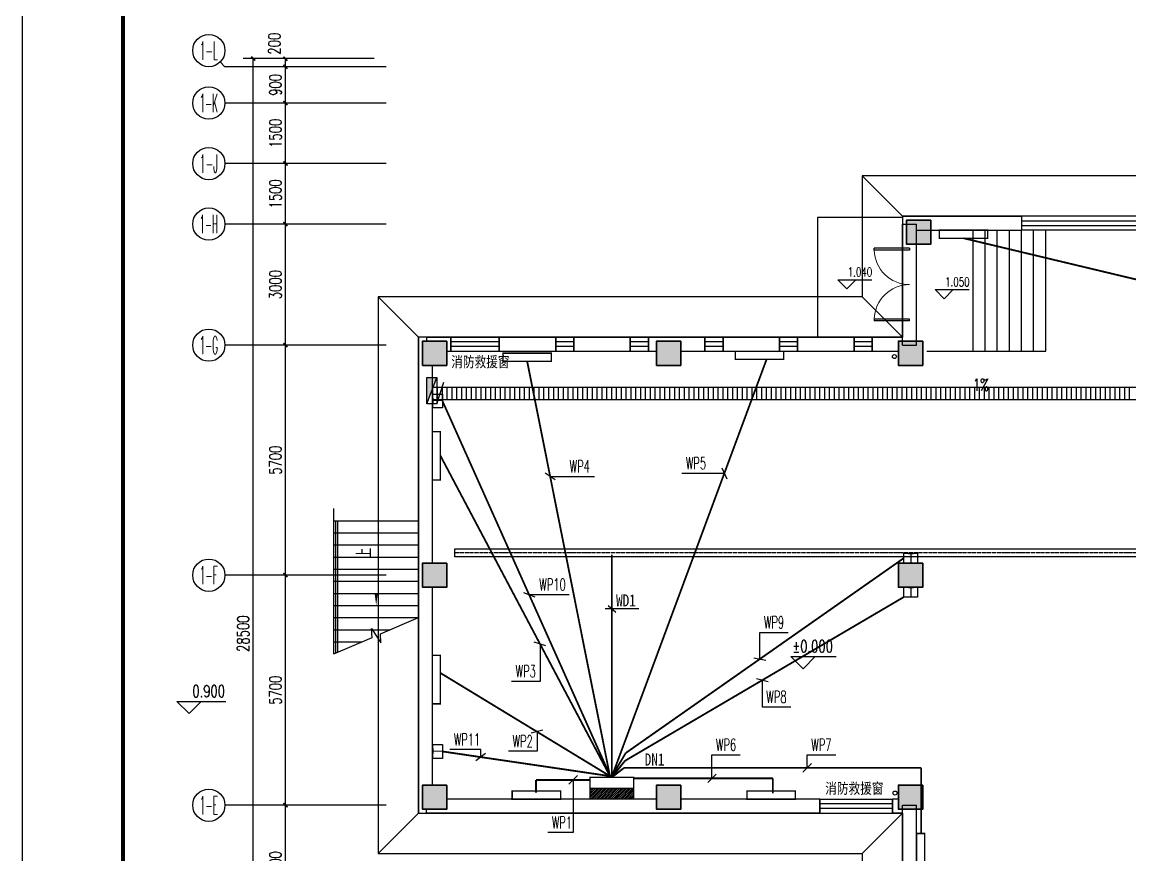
# Model space of a CAD drawing. Extents: x 815029915 to 815825525, y 579155098 to 579748855.
# Drawn here: x 815288638 to 815316102, y 579464887 to 579485521 of the extents above; entities that cross this region are included whole.
import ezdxf
from ezdxf.enums import TextEntityAlignment as Align

# ---------------------------------------------------------------- set-up
doc = ezdxf.new("R2010")
doc.units = 0
doc.header["$LTSCALE"] = 100
doc.header["$MEASUREMENT"] = 0
doc.linetypes.add('DOTE', pattern=[2.42, 2, -0.2, 0.02, -0.2])
for name, color, linetype in [('AXIS', 3, 'Continuous'), ('AXIS_TEXT', 7, 'Continuous'), ('COLUMN', 9, 'Continuous'), ('DIM_ELEV', 3, 'Continuous'), ('DIM_SYMB', 3, 'Continuous'), ('E-TEXT-PLAN', 7, 'Continuous'), ('E-TEXT-PLAN-DER', 7, 'Continuous'), ('GROUND', 2, 'Continuous'), ('H-TA-设备', 7, 'Continuous'), ('H-供暖-散热器', 4, 'Continuous'), ('P-消火栓', 7, 'Continuous'), ('PUB_TEXT', 7, 'Continuous'), ('QD', 3, 'Continuous'), ('STAIR', 2, 'Continuous'), ('WALL', 9, 'Continuous'), ('WINDOW', 4, 'Continuous'), ('ZG-图框层', 4, 'Continuous'), ('zm', 1, 'Continuous'), ('电-强电平面-标注', 3, 'Continuous'), ('电-强电平面-线缆', 3, 'Continuous'), ('电-桥架', 4, 'Continuous')]:
    doc.layers.add(name, color=color, linetype=linetype)
doc.layers.add('柱填充', color=9, linetype='Continuous', lineweight=18)
doc.layers.add('砼柱', color=2, linetype='Continuous', lineweight=35)
doc.styles.add('-宋体', font='', dxfattribs={"width": 0.8})
doc.styles.add('_TCH_AXIS', font='COMPLEX', dxfattribs={"bigfont": 'GBCBIG'})
doc.styles.add('_TCH_DIM', font='SIMPLEX', dxfattribs={"bigfont": 'GBCBIG'})
doc.styles.add('_TCH_DIM_T3', font='SIMPLEX', dxfattribs={"width": 0.705882, "bigfont": 'GBCBIG'})
doc.styles.add('_THVAC_DIM', font='', dxfattribs={"width": 0.8, "height": 3.5})
doc.styles.add('COMPLEX', font='COMPLEX')
doc.styles.add('ELEC-DIM', font='simplex.shx', dxfattribs={"width": 0.6, "bigfont": 'HZTXT.shx'})
doc.styles.add('IDQSTYLE', font='txt.shx', dxfattribs={"width": 0.7, "bigfont": 'hztxt.shx'})
doc.styles.add('宋体-TK', font='', dxfattribs={"width": 0.8})
doc.styles.get('-宋体').set_extended_font_data('SimSun')
doc.styles.get('_THVAC_DIM').set_extended_font_data('SimSun')
doc.styles.get('宋体-TK').set_extended_font_data('SimSun')
doc.dimstyles.new('_TCH_ARCH-100', dxfattribs={"dimscale": 100, "dimtxt": 2.975, "dimasz": 1, "dimexe": 2.5, "dimexo": 3, "dimgap": 1, "dimtad": 1, "dimdec": 0, "dimzin": 0, "dimdsep": 46, "dimtxsty": '_TCH_DIM_T3', "dimblk": 'ARCHTICK', "dimcen": 0.09, "dimclrt": 7, "dimazin": 2, "dimtfac": 1, "dimtdec": 0, "dimtix": 1, "dimtmove": 2, "dimatfit": 3, "dimfxl": 0, "dimtolj": 1, "dimtzin": 0, "dimarcsym": 0})

# ---------------------------------------------------------------- blocks, each defined once
blk = doc.blocks.new('温控器')
at = {"layer": 'H-TA-设备', "color": 1}
blk.add_lwpolyline([(815233581, 579285758), (815233823, 579285758), (815233823, 579285416), (815233581, 579285416)], close=True, dxfattribs=at)
at = {"layer": 'H-TA-设备', "color": 1, "style": '_THVAC_DIM', "width": 0.8}
blk.add_text('T', height=264, rotation=90, dxfattribs=at).set_placement((815233838, 579285525))
blk = doc.blocks.new('$TWTSYS$00000508')
for p, q in [((-0.5, 0.5), (0.324, 1.224)), ((-0.5, 0.5), (-0.5, -0.5)), ((-0.5, -0.5), (0.5, 0.5)), ((0.5, 0.5), (-0.5, 0.5)), ((0.5, -0.5), (0.5, 0.5)), ((-0.5, -0.5), (0.5, -0.5))]:
    blk.add_line(p, q)
blk.add_solid([(0.5, -0.5), (0.5, 0.5), (-0.5, -0.5)])
blk = doc.blocks.new('*X96')
at = {"color": 0}
for p, q in [((99.83, 192.74), (101.99, 194.9)), ((99.83, 193.17), (101.57, 194.9)), ((99.83, 193.59), (101.14, 194.9)), ((99.83, 194.02), (100.72, 194.9)), ((99.83, 194.44), (100.29, 194.9)), ((99.83, 194.87), (99.87, 194.9)), ((99.92, 192.4), (102.42, 194.9)), ((100.34, 192.4), (102.84, 194.9)), ((100.76, 192.4), (103.26, 194.9)), ((101.19, 192.4), (103.69, 194.9)), ((101.61, 192.4), (104.11, 194.9)), ((102.04, 192.4), (104.54, 194.9)), ((102.46, 192.4), (104.96, 194.9)), ((102.88, 192.4), (105.38, 194.9)), ((103.31, 192.4), (105.81, 194.9)), ((103.73, 192.4), (106.23, 194.9)), ((104.16, 192.4), (106.66, 194.9)), ((104.58, 192.4), (107.08, 194.9)), ((105.01, 192.4), (107.51, 194.9)), ((105.43, 192.4), (107.93, 194.9)), ((105.85, 192.4), (108.35, 194.9)), ((106.28, 192.4), (108.78, 194.9)), ((106.7, 192.4), (109.2, 194.9)), ((107.13, 192.4), (109.63, 194.9)), ((107.55, 192.4), (109.83, 194.68)), ((107.98, 192.4), (109.83, 194.26)), ((108.4, 192.4), (109.83, 193.83)), ((108.82, 192.4), (109.83, 193.41)), ((109.25, 192.4), (109.83, 192.99)), ((109.67, 192.4), (109.83, 192.56))]:
    blk.add_line(p, q, dxfattribs=at)
blk = doc.blocks.new('HC000427')
at = {"color": 0, "linetype": 'Continuous', "const_width": 0.3}
blk.add_lwpolyline([(5, 2.5), (-5, 2.5), (-5, -2.5), (5, -2.5)], close=True, dxfattribs=at)
blk.add_lwpolyline([(5, 0), (-5, 0)], dxfattribs=at)
at = {"color": 0, "linetype": 'Continuous'}
blk.add_blockref('*X96', (-104.83, -194.9), dxfattribs=at)
at = {"layer": 'E-TEXT-PLAN-DER', "color": 0, "style": 'IDQSTYLE', "width": 0.7}
blk.add_attdef('PSFHATT', (7, -2.5), '', height=2.5, dxfattribs=at)
blk = doc.blocks.new('$TCHSYS$WIN2D')
for p, q in [((-0.5, 0.5), (0.5, 0.5)), ((-0.5, 0.5), (-0.5, -0.5)), ((0.5, 0.5), (0.5, -0.5)), ((0.5, 0.1667), (-0.5, 0.1667)), ((0.5, -0.1667), (-0.5, -0.1667)), ((-0.5, -0.5), (0.5, -0.5))]:
    blk.add_line(p, q)
blk = doc.blocks.new('$DorLib2D$00000002')
for p, q in [((-0.5, 0), (-0.5, 0.4875)), ((-0.475, 0.4875), (-0.5, 0.4875)), ((-0.475, 0), (-0.475, 0.4875)), ((0.475, 0), (0.475, 0.4875)), ((0.475, 0.4875), (0.5, 0.4875)), ((0.5, 0), (0.5, 0.4875)), ((-0.5, 0), (-0.475, 0)), ((0.5, 0), (0.475, 0))]:
    blk.add_line(p, q)
at = {"lineweight": 13}
for centre, start, end in [((-0.4875, 0), 0, 88.53072), ((0.4875, 0), 91.46928, 180)]:
    blk.add_arc(centre, 0.4875, start, end, dxfattribs=at)
blk = doc.blocks.new('_AXISO')
blk.add_circle((0, 0), 0.5)
at = {"layer": 'AXIS_TEXT', "style": 'COMPLEX', "width": 1.041667}
blk.add_attdef('A', text='', height=0.56, dxfattribs=at).set_placement((-0.25, -0.28), (0.25, -0.28), align=Align.FIT)
blk = doc.blocks.new('_ArchTick')
at = {"color": 0, "linetype": 'ByBlock', "const_width": 0.4}
blk.add_lwpolyline([(-0.5, -0.5), (0.5, 0.5)], dxfattribs=at)
blk = doc.blocks.new('*D374')
at = {"layer": 'AXIS', "color": 0, "lineweight": -2, "transparency": 16777216}
for p, q in [((815297366, 579484617), (815294116, 579484617)), ((815294366, 579456117), (815294366, 579484617)), ((815297366, 579456117), (815294116, 579456117))]:
    blk.add_line(p, q, dxfattribs=at)
at = {"layer": 'Defpoints', "color": 0, "transparency": 16777216}
for p in [(815294366, 579484617), (815297666, 579484617), (815297666, 579456117)]:
    blk.add_point(p, dxfattribs=at)
at = {"layer": 'AXIS', "color": 0, "lineweight": -2, "transparency": 16777216, "xscale": 100, "yscale": 100, "zscale": 100}
for p, rotation in [((815294366, 579484617), 90), ((815294366, 579456117), 270)]:
    blk.add_blockref('_ArchTick', p, dxfattribs=dict(at, rotation=rotation))
at = {"layer": 'AXIS', "color": 7, "transparency": 16777216, "insert": (815294117, 579470367), "char_height": 297.5, "attachment_point": 5, "rotation": 90, "style": '_TCH_DIM_T3'}
blk.add_mtext('\\A1;28500', dxfattribs=at)
blk = doc.blocks.new('*D379')
at = {"layer": 'AXIS', "color": 0, "lineweight": -2, "transparency": 16777216}
for p, q in [((815297366, 579466117), (815294916, 579466117)), ((815295166, 579463117), (815295166, 579466117)), ((815297366, 579463117), (815294916, 579463117))]:
    blk.add_line(p, q, dxfattribs=at)
at = {"layer": 'Defpoints', "color": 0, "transparency": 16777216}
for p in [(815295166, 579466117), (815297666, 579466117), (815297666, 579463117)]:
    blk.add_point(p, dxfattribs=at)
at = {"layer": 'AXIS', "color": 0, "lineweight": -2, "transparency": 16777216, "xscale": 100, "yscale": 100, "zscale": 100}
for p, rotation in [((815295166, 579466117), 90), ((815295166, 579463117), 270)]:
    blk.add_blockref('_ArchTick', p, dxfattribs=dict(at, rotation=rotation))
at = {"layer": 'AXIS', "color": 7, "transparency": 16777216, "insert": (815294917, 579464617), "char_height": 297.5, "attachment_point": 5, "rotation": 90, "style": '_TCH_DIM_T3'}
blk.add_mtext('\\A1;3000', dxfattribs=at)
blk = doc.blocks.new('*D380')
at = {"layer": 'AXIS', "color": 0, "lineweight": -2, "transparency": 16777216}
for p, q in [((815297366, 579471817), (815294916, 579471817)), ((815295166, 579466117), (815295166, 579471817)), ((815297366, 579466117), (815294916, 579466117))]:
    blk.add_line(p, q, dxfattribs=at)
at = {"layer": 'Defpoints', "color": 0, "transparency": 16777216}
for p in [(815295166, 579471817), (815297666, 579471817), (815297666, 579466117)]:
    blk.add_point(p, dxfattribs=at)
at = {"layer": 'AXIS', "color": 0, "lineweight": -2, "transparency": 16777216, "xscale": 100, "yscale": 100, "zscale": 100}
for p, rotation in [((815295166, 579471817), 90), ((815295166, 579466117), 270)]:
    blk.add_blockref('_ArchTick', p, dxfattribs=dict(at, rotation=rotation))
at = {"layer": 'AXIS', "color": 7, "transparency": 16777216, "insert": (815294917, 579468967), "char_height": 297.5, "attachment_point": 5, "rotation": 90, "style": '_TCH_DIM_T3'}
blk.add_mtext('\\A1;5700', dxfattribs=at)
blk = doc.blocks.new('*D381')
at = {"layer": 'AXIS', "color": 0, "lineweight": -2, "transparency": 16777216}
for p, q in [((815297366, 579477517), (815294916, 579477517)), ((815295166, 579471817), (815295166, 579477517)), ((815297366, 579471817), (815294916, 579471817))]:
    blk.add_line(p, q, dxfattribs=at)
at = {"layer": 'Defpoints', "color": 0, "transparency": 16777216}
for p in [(815295166, 579477517), (815297666, 579477517), (815297666, 579471817)]:
    blk.add_point(p, dxfattribs=at)
at = {"layer": 'AXIS', "color": 0, "lineweight": -2, "transparency": 16777216, "xscale": 100, "yscale": 100, "zscale": 100}
for p, rotation in [((815295166, 579477517), 90), ((815295166, 579471817), 270)]:
    blk.add_blockref('_ArchTick', p, dxfattribs=dict(at, rotation=rotation))
at = {"layer": 'AXIS', "color": 7, "transparency": 16777216, "insert": (815294917, 579474667), "char_height": 297.5, "attachment_point": 5, "rotation": 90, "style": '_TCH_DIM_T3'}
blk.add_mtext('\\A1;5700', dxfattribs=at)
blk = doc.blocks.new('*D382')
at = {"layer": 'AXIS', "color": 0, "lineweight": -2, "transparency": 16777216}
for p, q in [((815297366, 579480517), (815294916, 579480517)), ((815295166, 579477517), (815295166, 579480517)), ((815297366, 579477517), (815294916, 579477517))]:
    blk.add_line(p, q, dxfattribs=at)
at = {"layer": 'Defpoints', "color": 0, "transparency": 16777216}
for p in [(815295166, 579480517), (815297666, 579480517), (815297666, 579477517)]:
    blk.add_point(p, dxfattribs=at)
at = {"layer": 'AXIS', "color": 0, "lineweight": -2, "transparency": 16777216, "xscale": 100, "yscale": 100, "zscale": 100}
for p, rotation in [((815295166, 579480517), 90), ((815295166, 579477517), 270)]:
    blk.add_blockref('_ArchTick', p, dxfattribs=dict(at, rotation=rotation))
at = {"layer": 'AXIS', "color": 7, "transparency": 16777216, "insert": (815294917, 579479017), "char_height": 297.5, "attachment_point": 5, "rotation": 90, "style": '_TCH_DIM_T3'}
blk.add_mtext('\\A1;3000', dxfattribs=at)
blk = doc.blocks.new('*D383')
at = {"layer": 'AXIS', "color": 0, "lineweight": -2, "transparency": 16777216}
for p, q in [((815297366, 579482017), (815294916, 579482017)), ((815295166, 579480517), (815295166, 579482017)), ((815297366, 579480517), (815294916, 579480517))]:
    blk.add_line(p, q, dxfattribs=at)
at = {"layer": 'Defpoints', "color": 0, "transparency": 16777216}
for p in [(815295166, 579482017), (815297666, 579482017), (815297666, 579480517)]:
    blk.add_point(p, dxfattribs=at)
at = {"layer": 'AXIS', "color": 0, "lineweight": -2, "transparency": 16777216, "xscale": 100, "yscale": 100, "zscale": 100}
for p, rotation in [((815295166, 579482017), 90), ((815295166, 579480517), 270)]:
    blk.add_blockref('_ArchTick', p, dxfattribs=dict(at, rotation=rotation))
at = {"layer": 'AXIS', "color": 7, "transparency": 16777216, "insert": (815294917, 579481267), "char_height": 297.5, "attachment_point": 5, "rotation": 90, "style": '_TCH_DIM_T3'}
blk.add_mtext('\\A1;1500', dxfattribs=at)
blk = doc.blocks.new('*D384')
at = {"layer": 'AXIS', "color": 0, "lineweight": -2, "transparency": 16777216}
for p, q in [((815297366, 579483517), (815294916, 579483517)), ((815295166, 579482017), (815295166, 579483517)), ((815297366, 579482017), (815294916, 579482017))]:
    blk.add_line(p, q, dxfattribs=at)
at = {"layer": 'Defpoints', "color": 0, "transparency": 16777216}
for p in [(815295166, 579483517), (815297666, 579483517), (815297666, 579482017)]:
    blk.add_point(p, dxfattribs=at)
at = {"layer": 'AXIS', "color": 0, "lineweight": -2, "transparency": 16777216, "xscale": 100, "yscale": 100, "zscale": 100}
for p, rotation in [((815295166, 579483517), 90), ((815295166, 579482017), 270)]:
    blk.add_blockref('_ArchTick', p, dxfattribs=dict(at, rotation=rotation))
at = {"layer": 'AXIS', "color": 7, "transparency": 16777216, "insert": (815294917, 579482767), "char_height": 297.5, "attachment_point": 5, "rotation": 90, "style": '_TCH_DIM_T3'}
blk.add_mtext('\\A1;1500', dxfattribs=at)
blk = doc.blocks.new('*D385')
at = {"layer": 'AXIS', "color": 0, "lineweight": -2, "transparency": 16777216}
for p, q in [((815297366, 579484417), (815294916, 579484417)), ((815295166, 579483517), (815295166, 579484417)), ((815297366, 579483517), (815294916, 579483517))]:
    blk.add_line(p, q, dxfattribs=at)
at = {"layer": 'Defpoints', "color": 0, "transparency": 16777216}
for p in [(815295166, 579484417), (815297666, 579484417), (815297666, 579483517)]:
    blk.add_point(p, dxfattribs=at)
at = {"layer": 'AXIS', "color": 0, "lineweight": -2, "transparency": 16777216, "xscale": 100, "yscale": 100, "zscale": 100}
for p, rotation in [((815295166, 579484417), 90), ((815295166, 579483517), 270)]:
    blk.add_blockref('_ArchTick', p, dxfattribs=dict(at, rotation=rotation))
at = {"layer": 'AXIS', "color": 7, "transparency": 16777216, "insert": (815294917, 579483967), "char_height": 297.5, "attachment_point": 5, "rotation": 90, "style": '_TCH_DIM_T3'}
blk.add_mtext('\\A1;900', dxfattribs=at)
blk = doc.blocks.new('*D386')
at = {"layer": 'AXIS', "color": 0, "lineweight": -2, "transparency": 16777216}
for p, q in [((815297366, 579484617), (815294916, 579484617)), ((815297366, 579484417), (815294916, 579484417)), ((815295166, 579484417), (815295166, 579484617))]:
    blk.add_line(p, q, dxfattribs=at)
at = {"layer": 'Defpoints', "color": 0, "transparency": 16777216}
for p in [(815295166, 579484617), (815297666, 579484617), (815297666, 579484417)]:
    blk.add_point(p, dxfattribs=at)
at = {"layer": 'AXIS', "color": 0, "lineweight": -2, "transparency": 16777216, "xscale": 100, "yscale": 100, "zscale": 100}
for p, rotation in [((815295166, 579484617), 90), ((815295166, 579484417), 270)]:
    blk.add_blockref('_ArchTick', p, dxfattribs=dict(at, rotation=rotation))
at = {"layer": 'AXIS', "color": 7, "transparency": 16777216, "insert": (815294891, 579484987), "char_height": 297.5, "attachment_point": 5, "rotation": 90, "style": '_TCH_DIM_T3'}
blk.add_mtext('\\A1;200', dxfattribs=at)
blk = doc.blocks.new('ll')
at = {"layer": 'ZG-图框层'}
blk.add_lwpolyline([(815136770, 579524220), (815255670, 579524220), (815255670, 579608320), (815136770, 579608320)], close=True, dxfattribs=at)

msp = doc.modelspace()

# ---------------------------------------------------------------- hatches: boundary and pattern name
at = {"layer": '柱填充', "lineweight": 18}
for points in [[(815311166.1, 579480616.7), (815310566.1, 579480616.7), (815310566.1, 579480016.7), (815311166.1, 579480016.7)], [(815299166.1, 579477616.7), (815298566.1, 579477616.7), (815298566.1, 579477016.7), (815299166.1, 579477016.7)], [(815304966.1, 579477616.7), (815304366.1, 579477616.7), (815304366.1, 579477016.7), (815304966.1, 579477016.7)], [(815310966.1, 579477616.7), (815310366.1, 579477616.7), (815310366.1, 579477016.7), (815310966.1, 579477016.7)], [(815299166.1, 579472116.7), (815298566.1, 579472116.7), (815298566.1, 579471516.7), (815299166.1, 579471516.7)], [(815310966.1, 579472116.7), (815310366.1, 579472116.7), (815310366.1, 579471516.7), (815310966.1, 579471516.7)], [(815299166.1, 579466616.7), (815298566.1, 579466616.7), (815298566.1, 579466016.7), (815299166.1, 579466016.7)], [(815304966.1, 579466616.7), (815304366.1, 579466616.7), (815304366.1, 579466016.7), (815304966.1, 579466016.7)], [(815310966.1, 579466616.7), (815310366.1, 579466616.7), (815310366.1, 579466016.7), (815310966.1, 579466016.7)]]:
    msp.add_hatch(color=250, dxfattribs=at).paths.add_polyline_path(points)

# ---------------------------------------------------------------- linework, layer by layer
for p, q in [((815328866.1, 579480716.7), (815310466.1, 579480716.7)), ((815310466.1, 579480716.7), (815310466.1, 579477716.7)), ((815310466.1, 579477716.7), (815298466.1, 579477716.7)), ((815298466.1, 579477716.7), (815298466.1, 579465916.7)), ((815298816.1, 579476466.7), (815298816.1, 579476166.7)), ((815354046.2, 579476466.7), (815298816.1, 579476466.7)), ((815298816.1, 579476166.7), (815354346.2, 579476166.7)), ((815296416.1, 579469888.1), (815296416.1, 579473166.7)), ((815296466.1, 579469909.5), (815296466.1, 579473166.7)), ((815298466.1, 579465916.7), (815310466.1, 579465916.7)), ((815310466.1, 579465916.7), (815310466.1, 579462916.7))]:
    msp.add_line(p, q)
at = {"color": 2}
for p, q in [((815312216.1, 579477366.7), (815312216.1, 579480366.7)), ((815312516.1, 579477366.7), (815312516.1, 579480366.7)), ((815312816.1, 579477366.7), (815312816.1, 579480366.7)), ((815313116.1, 579477366.7), (815313116.1, 579480366.7)), ((815313416.1, 579477366.7), (815313416.1, 579480366.7)), ((815313716.1, 579477366.7), (815313716.1, 579480366.7)), ((815314016.1, 579477366.7), (815314016.1, 579480366.7)), ((815311066.1, 579477366.7), (815314016.1, 579477366.7)), ((815296366.1, 579469866.7), (815296366.1, 579473467)), ((815296366.1, 579473166.7), (815298466.1, 579473166.7)), ((815298466.1, 579465916.7), (815298466.1, 579473158.5)), ((815296366.1, 579472866.7), (815298466.1, 579472866.7)), ((815296366.1, 579472566.7), (815298466.1, 579472566.7)), ((815296366.1, 579472266.7), (815298466.1, 579472266.7)), ((815296366.1, 579471966.7), (815298466.1, 579471966.7)), ((815296366.1, 579471666.7), (815298466.1, 579471666.7)), ((815296366.1, 579471366.7), (815298466.1, 579471366.7)), ((815296366.1, 579471066.7), (815298466.1, 579471066.7)), ((815296366.1, 579470766.7), (815298466.1, 579470766.7)), ((815296366.1, 579470466.7), (815297766.1, 579470466.7)), ((815296366.1, 579470166.7), (815297066.1, 579470166.7))]:
    msp.add_line(p, q, dxfattribs=at)
at = {"color": 252, "linetype": 'Continuous'}
for p, q in [((815298928.4, 579476466.7), (815298928.4, 579476166.7)), ((815299048.4, 579476466.7), (815299048.4, 579476166.7)), ((815299168.4, 579476466.7), (815299168.4, 579476166.7)), ((815299288.4, 579476466.7), (815299288.4, 579476166.7)), ((815299408.4, 579476466.7), (815299408.4, 579476166.7)), ((815299528.4, 579476466.7), (815299528.4, 579476166.7)), ((815299648.4, 579476466.7), (815299648.4, 579476166.7)), ((815299768.4, 579476466.7), (815299768.4, 579476166.7)), ((815299888.4, 579476466.7), (815299888.4, 579476166.7)), ((815300008.4, 579476466.7), (815300008.4, 579476166.7)), ((815300128.4, 579476466.7), (815300128.4, 579476166.7)), ((815300248.4, 579476466.7), (815300248.4, 579476166.7)), ((815300368.4, 579476466.7), (815300368.4, 579476166.7)), ((815300488.4, 579476466.7), (815300488.4, 579476166.7)), ((815300608.4, 579476466.7), (815300608.4, 579476166.7)), ((815300728.4, 579476466.7), (815300728.4, 579476166.7)), ((815300848.4, 579476466.7), (815300848.4, 579476166.7)), ((815300968.4, 579476466.7), (815300968.4, 579476166.7)), ((815301088.4, 579476466.7), (815301088.4, 579476166.7)), ((815301208.4, 579476466.7), (815301208.4, 579476166.7)), ((815301328.4, 579476466.7), (815301328.4, 579476166.7)), ((815301448.4, 579476466.7), (815301448.4, 579476166.7)), ((815301568.4, 579476466.7), (815301568.4, 579476166.7)), ((815301688.4, 579476466.7), (815301688.4, 579476166.7)), ((815301808.4, 579476466.7), (815301808.4, 579476166.7)), ((815301928.4, 579476466.7), (815301928.4, 579476166.7)), ((815302048.4, 579476466.7), (815302048.4, 579476166.7)), ((815302168.4, 579476466.7), (815302168.4, 579476166.7)), ((815302288.4, 579476466.7), (815302288.4, 579476166.7)), ((815302408.4, 579476466.7), (815302408.4, 579476166.7)), ((815302528.4, 579476466.7), (815302528.4, 579476166.7)), ((815302648.4, 579476466.7), (815302648.4, 579476166.7)), ((815302768.4, 579476466.7), (815302768.4, 579476166.7)), ((815302888.4, 579476466.7), (815302888.4, 579476166.7)), ((815303008.4, 579476466.7), (815303008.4, 579476166.7)), ((815303128.4, 579476466.7), (815303128.4, 579476166.7)), ((815303248.4, 579476466.7), (815303248.4, 579476166.7)), ((815303368.4, 579476466.7), (815303368.4, 579476166.7)), ((815303488.4, 579476466.7), (815303488.4, 579476166.7)), ((815303608.4, 579476466.7), (815303608.4, 579476166.7)), ((815303728.4, 579476466.7), (815303728.4, 579476166.7)), ((815303848.4, 579476466.7), (815303848.4, 579476166.7)), ((815303968.4, 579476466.7), (815303968.4, 579476166.7)), ((815304088.4, 579476466.7), (815304088.4, 579476166.7)), ((815304208.4, 579476466.7), (815304208.4, 579476166.7)), ((815304328.4, 579476466.7), (815304328.4, 579476166.7)), ((815304448.4, 579476466.7), (815304448.4, 579476166.7)), ((815304568.4, 579476466.7), (815304568.4, 579476166.7)), ((815304688.4, 579476466.7), (815304688.4, 579476166.7)), ((815304808.4, 579476466.7), (815304808.4, 579476166.7)), ((815304928.4, 579476466.7), (815304928.4, 579476166.7)), ((815305048.4, 579476466.7), (815305048.4, 579476166.7)), ((815305168.4, 579476466.7), (815305168.4, 579476166.7)), ((815305288.4, 579476466.7), (815305288.4, 579476166.7)), ((815305408.4, 579476466.7), (815305408.4, 579476166.7)), ((815305528.4, 579476466.7), (815305528.4, 579476166.7)), ((815305648.4, 579476466.7), (815305648.4, 579476166.7)), ((815305768.4, 579476466.7), (815305768.4, 579476166.7)), ((815305888.4, 579476466.7), (815305888.4, 579476166.7)), ((815306008.4, 579476466.7), (815306008.4, 579476166.7)), ((815306128.4, 579476466.7), (815306128.4, 579476166.7)), ((815306248.4, 579476466.7), (815306248.4, 579476166.7)), ((815306368.4, 579476466.7), (815306368.4, 579476166.7)), ((815306488.4, 579476466.7), (815306488.4, 579476166.7)), ((815306608.4, 579476466.7), (815306608.4, 579476166.7)), ((815306728.4, 579476466.7), (815306728.4, 579476166.7)), ((815306848.4, 579476466.7), (815306848.4, 579476166.7)), ((815306968.4, 579476466.7), (815306968.4, 579476166.7)), ((815307088.4, 579476466.7), (815307088.4, 579476166.7)), ((815307208.4, 579476466.7), (815307208.4, 579476166.7)), ((815307328.4, 579476466.7), (815307328.4, 579476166.7)), ((815307448.4, 579476466.7), (815307448.4, 579476166.7)), ((815307568.4, 579476466.7), (815307568.4, 579476166.7)), ((815307688.4, 579476466.7), (815307688.4, 579476166.7)), ((815307808.4, 579476466.7), (815307808.4, 579476166.7)), ((815307928.4, 579476466.7), (815307928.4, 579476166.7)), ((815308048.4, 579476466.7), (815308048.4, 579476166.7)), ((815308168.4, 579476466.7), (815308168.4, 579476166.7)), ((815308288.4, 579476466.7), (815308288.4, 579476166.7)), ((815308408.4, 579476466.7), (815308408.4, 579476166.7)), ((815308528.4, 579476466.7), (815308528.4, 579476166.7)), ((815308648.4, 579476466.7), (815308648.4, 579476166.7)), ((815308768.4, 579476466.7), (815308768.4, 579476166.7)), ((815308888.4, 579476466.7), (815308888.4, 579476166.7)), ((815309008.4, 579476466.7), (815309008.4, 579476166.7)), ((815309128.4, 579476466.7), (815309128.4, 579476166.7)), ((815309248.4, 579476466.7), (815309248.4, 579476166.7)), ((815309368.4, 579476466.7), (815309368.4, 579476166.7)), ((815309488.4, 579476466.7), (815309488.4, 579476166.7)), ((815309608.4, 579476466.7), (815309608.4, 579476166.7)), ((815309728.4, 579476466.7), (815309728.4, 579476166.7)), ((815309848.4, 579476466.7), (815309848.4, 579476166.7)), ((815309968.4, 579476466.7), (815309968.4, 579476166.7)), ((815310088.4, 579476466.7), (815310088.4, 579476166.7)), ((815310208.4, 579476466.7), (815310208.4, 579476166.7)), ((815310328.4, 579476466.7), (815310328.4, 579476166.7)), ((815310448.4, 579476466.7), (815310448.4, 579476166.7)), ((815310568.4, 579476466.7), (815310568.4, 579476166.7)), ((815310688.4, 579476466.7), (815310688.4, 579476166.7)), ((815310808.4, 579476466.7), (815310808.4, 579476166.7)), ((815310928.4, 579476466.7), (815310928.4, 579476166.7)), ((815311048.4, 579476466.7), (815311048.4, 579476166.7)), ((815311168.4, 579476466.7), (815311168.4, 579476166.7)), ((815311288.4, 579476466.7), (815311288.4, 579476166.7)), ((815311408.4, 579476466.7), (815311408.4, 579476166.7)), ((815311528.4, 579476466.7), (815311528.4, 579476166.7)), ((815311648.4, 579476466.7), (815311648.4, 579476166.7)), ((815311768.4, 579476466.7), (815311768.4, 579476166.7)), ((815311888.4, 579476466.7), (815311888.4, 579476166.7)), ((815312008.4, 579476466.7), (815312008.4, 579476166.7)), ((815312128.4, 579476466.7), (815312128.4, 579476166.7)), ((815312248.4, 579476466.7), (815312248.4, 579476166.7)), ((815312368.4, 579476466.7), (815312368.4, 579476166.7)), ((815312488.4, 579476466.7), (815312488.4, 579476166.7)), ((815312608.4, 579476466.7), (815312608.4, 579476166.7)), ((815312728.4, 579476466.7), (815312728.4, 579476166.7)), ((815312848.4, 579476466.7), (815312848.4, 579476166.7)), ((815312968.4, 579476466.7), (815312968.4, 579476166.7)), ((815313088.4, 579476466.7), (815313088.4, 579476166.7)), ((815313208.4, 579476466.7), (815313208.4, 579476166.7)), ((815313328.4, 579476466.7), (815313328.4, 579476166.7)), ((815313448.4, 579476466.7), (815313448.4, 579476166.7)), ((815313568.4, 579476466.7), (815313568.4, 579476166.7)), ((815313688.4, 579476466.7), (815313688.4, 579476166.7)), ((815313808.4, 579476466.7), (815313808.4, 579476166.7)), ((815313928.4, 579476466.7), (815313928.4, 579476166.7)), ((815314048.4, 579476466.7), (815314048.4, 579476166.7)), ((815314168.4, 579476466.7), (815314168.4, 579476166.7)), ((815314288.4, 579476466.7), (815314288.4, 579476166.7)), ((815314408.4, 579476466.7), (815314408.4, 579476166.7)), ((815314528.4, 579476466.7), (815314528.4, 579476166.7)), ((815314648.4, 579476466.7), (815314648.4, 579476166.7)), ((815314768.4, 579476466.7), (815314768.4, 579476166.7)), ((815314888.4, 579476466.7), (815314888.4, 579476166.7)), ((815315008.4, 579476466.7), (815315008.4, 579476166.7)), ((815315128.4, 579476466.7), (815315128.4, 579476166.7)), ((815315248.4, 579476466.7), (815315248.4, 579476166.7)), ((815315368.4, 579476466.7), (815315368.4, 579476166.7)), ((815315488.4, 579476466.7), (815315488.4, 579476166.7)), ((815315608.4, 579476466.7), (815315608.4, 579476166.7)), ((815315728.4, 579476466.7), (815315728.4, 579476166.7)), ((815315848.4, 579476466.7), (815315848.4, 579476166.7)), ((815315968.4, 579476466.7), (815315968.4, 579476166.7)), ((815316088.4, 579476466.7), (815316088.4, 579476166.7))]:
    msp.add_line(p, q, dxfattribs=at)
for centre in [(815310265.3, 579477234.7), (815310281.2, 579466418.4)]:
    msp.add_circle(centre, 50)
at = {"layer": 'AXIS'}
for p, q in [((815293666.1, 579484416.7), (815293548.9, 579484533.8)), ((815297666.1, 579484416.7), (815293666.1, 579484416.7)), ((815297666.1, 579483516.7), (815293666.1, 579483516.7)), ((815297666.1, 579482016.7), (815293666.1, 579482016.7)), ((815297666.1, 579480516.7), (815293666.1, 579480516.7)), ((815297666.1, 579477516.7), (815293666.1, 579477516.7)), ((815297666.1, 579471816.7), (815293666.1, 579471816.7)), ((815297666.1, 579466116.7), (815293666.1, 579466116.7))]:
    msp.add_line(p, q, dxfattribs=at)
at = {"layer": 'COLUMN'}
for points in [[(815298566.1, 579477016.7), (815299166.1, 579477016.7), (815299166.1, 579477616.7), (815298566.1, 579477616.7)], [(815304366.1, 579477016.7), (815304966.1, 579477016.7), (815304966.1, 579477616.7), (815304366.1, 579477616.7)], [(815310366.1, 579477016.7), (815310966.1, 579477016.7), (815310966.1, 579477616.7), (815310366.1, 579477616.7)], [(815298566.1, 579471516.7), (815299166.1, 579471516.7), (815299166.1, 579472116.7), (815298566.1, 579472116.7)], [(815310366.1, 579471516.7), (815310966.1, 579471516.7), (815310966.1, 579472116.7), (815310366.1, 579472116.7)], [(815298566.1, 579466016.7), (815299166.1, 579466016.7), (815299166.1, 579466616.7), (815298566.1, 579466616.7)], [(815304366.1, 579466016.7), (815304966.1, 579466016.7), (815304966.1, 579466616.7), (815304366.1, 579466616.7)], [(815310366.1, 579466016.7), (815310966.1, 579466016.7), (815310966.1, 579466616.7), (815310366.1, 579466616.7)]]:
    msp.add_lwpolyline(points, close=True, dxfattribs=at)
at = {"layer": 'DIM_ELEV'}
for p, q in [((815309085.1, 579478914.1), (815308860.1, 579479139.1)), ((815308860.1, 579479139.1), (815309701.3, 579479139.1)), ((815309085.1, 579478914.1), (815309310.1, 579479139.1)), ((815311498.6, 579478669), (815311273.6, 579478894)), ((815311273.6, 579478894), (815312114.8, 579478894)), ((815311498.6, 579478669), (815311723.6, 579478894)), ((815307999.8, 579469500.3), (815307699.8, 579469800.3)), ((815307699.8, 579469800.3), (815308821.4, 579469800.3)), ((815307999.8, 579469500.3), (815308299.8, 579469800.3)), ((815292776.7, 579468389.7), (815292476.7, 579468689.7)), ((815292476.7, 579468689.7), (815293687.8, 579468689.7)), ((815292776.7, 579468389.7), (815293076.7, 579468689.7))]:
    msp.add_line(p, q, dxfattribs=at)
at = {"layer": 'DIM_SYMB'}
for points in [[(815300518.8, 579476281.9, 0, 0, 0), (815324279.9, 579476281.9, 0, 80, 0), (815323979.9, 579476281.9, 0, 0, 0)], [(815297416.1, 579473640.2, 0, 0, 0), (815297416.1, 579471066.7, 0, 80, 0), (815297416.1, 579471366.7, 0, 0, 0)]]:
    msp.add_lwpolyline(points, format="xyseb", dxfattribs=at)
msp.add_lwpolyline([(815296366.1, 579469866.7), (815297312.7, 579470272.4), (815297300.2, 579470495.5), (815297533.7, 579470138.6), (815297519.5, 579470361), (815298466.1, 579470766.7)], dxfattribs=at)
at = {"layer": 'GROUND'}
for p, q in [((815310466.1, 579480716.7), (815309466.1, 579481716.7)), ((815298466.1, 579477716.7), (815297466.1, 579478716.7)), ((815310466.1, 579477716.7), (815309466.1, 579478716.7)), ((815298466.1, 579465916.7), (815297466.1, 579464916.7)), ((815310466.1, 579465916.7), (815309466.1, 579464916.7))]:
    msp.add_line(p, q, dxfattribs=at)
for points in [[(815329866.1, 579481716.7), (815309466.1, 579481716.7), (815309466.1, 579478716.7), (815297466.1, 579478716.7), (815297466.1, 579464916.7), (815309466.1, 579464916.7), (815309466.1, 579461916.7), (815328466.1, 579461916.7)], [(815328866.1, 579480716.7), (815310466.1, 579480716.7), (815310466.1, 579477716.7), (815298466.1, 579477716.7), (815298466.1, 579465916.7), (815310466.1, 579465916.7), (815310466.1, 579462916.7), (815328466.1, 579462916.7)]]:
    msp.add_lwpolyline(points, dxfattribs=at)
at = {"layer": 'H-供暖-散热器', "const_width": 35}
for points in [[(815311379.6, 579480166.7), (815312579.6, 579480166.7), (815312579.6, 579480366.7), (815311379.6, 579480366.7)], [(815300559.6, 579477117.8), (815301759.6, 579477117.8), (815301759.6, 579477317.8), (815300559.6, 579477317.8)], [(815306317.7, 579477166.7), (815307517.7, 579477166.7), (815307517.7, 579477366.7), (815306317.7, 579477366.7)], [(815299009.6, 579474175.1), (815299009.6, 579475375.1), (815298809.6, 579475375.1), (815298809.6, 579474175.1)], [(815299009.6, 579468628.2), (815299009.6, 579469828.2), (815298809.6, 579469828.2), (815298809.6, 579468628.2)], [(815300788.2, 579466266.7), (815301988.2, 579466266.7), (815301988.2, 579466466.7), (815300788.2, 579466466.7)], [(815306609.6, 579466266.7), (815307809.6, 579466266.7), (815307809.6, 579466466.7), (815306609.6, 579466466.7)], [(815311016.1, 579464216.7), (815311016.1, 579465416.7), (815310816.1, 579465416.7), (815310816.1, 579464216.7)]]:
    msp.add_lwpolyline(points, close=True, dxfattribs=at)
at = {"layer": 'STAIR'}
for p, q in [((815310460.5, 579480678.2), (815308360.5, 579480678.2)), ((815308360.5, 579480678.2), (815308360.5, 579477716.7)), ((815308360.5, 579477716.7), (815310460.5, 579477716.7))]:
    msp.add_line(p, q, dxfattribs=at)
at = {"layer": 'WALL'}
for p, q in [((815310466.1, 579480716.7), (815313416.1, 579480716.7)), ((815310466.1, 579477516.7), (815310466.1, 579480516.7)), ((815310466.1, 579480516.7), (815310816.1, 579480516.7)), ((815310816.1, 579477516.7), (815310816.1, 579480516.7)), ((815310816.1, 579480366.7), (815313416.1, 579480366.7)), ((815298466.1, 579465916.7), (815298466.1, 579477716.7)), ((815298666.1, 579477716.7), (815299266.1, 579477716.7)), ((815298666.1, 579477716.7), (815298666.1, 579477616.7)), ((815300466.1, 579477716.7), (815301866.1, 579477716.7)), ((815302316.1, 579477716.7), (815303716.1, 579477716.7)), ((815304166.1, 579477716.7), (815305566.1, 579477716.7)), ((815306016.1, 579477716.7), (815307416.1, 579477716.7)), ((815307866.1, 579477716.7), (815309266.1, 579477716.7)), ((815309716.1, 579477716.7), (815310466.1, 579477716.7)), ((815310466.1, 579477516.7), (815310816.1, 579477516.7)), ((815299166.1, 579477366.7), (815299266.1, 579477366.7)), ((815300466.1, 579477366.7), (815301866.1, 579477366.7)), ((815302316.1, 579477366.7), (815303716.1, 579477366.7)), ((815304166.1, 579477366.7), (815304366.1, 579477366.7)), ((815304966.1, 579477366.7), (815305566.1, 579477366.7)), ((815306016.1, 579477366.7), (815307416.1, 579477366.7)), ((815307866.1, 579477366.7), (815309266.1, 579477366.7)), ((815309716.1, 579477366.7), (815310366.1, 579477366.7)), ((815298816.1, 579472116.7), (815298816.1, 579477016.7)), ((815298816.1, 579466616.7), (815298816.1, 579471516.7)), ((815304366.1, 579466266.7), (815299166.1, 579466266.7)), ((815308416.1, 579466266.7), (815304966.1, 579466266.7)), ((815310366.1, 579466266.7), (815310216.1, 579466266.7)), ((815298666.1, 579465916.7), (815298666.1, 579466016.7)), ((815310466.1, 579463116.7), (815310466.1, 579466116.7)), ((815310466.1, 579466116.7), (815310816.1, 579466116.7)), ((815310816.1, 579463116.7), (815310816.1, 579466116.7)), ((815308416.1, 579465916.7), (815298666.1, 579465916.7)), ((815310466.1, 579465916.7), (815310216.1, 579465916.7))]:
    msp.add_line(p, q, dxfattribs=at)
for points in [[(815313416.1, 579480716.7), (815313416.1, 579480366.7)], [(815299266.1, 579477716.7), (815299266.1, 579477366.7)], [(815300466.1, 579477716.7), (815300466.1, 579477366.7)], [(815301866.1, 579477716.7), (815301866.1, 579477366.7)], [(815302316.1, 579477716.7), (815302316.1, 579477366.7)], [(815303716.1, 579477716.7), (815303716.1, 579477366.7)], [(815304166.1, 579477716.7), (815304166.1, 579477366.7)], [(815305566.1, 579477716.7), (815305566.1, 579477366.7)], [(815306016.1, 579477716.7), (815306016.1, 579477366.7)], [(815307416.1, 579477716.7), (815307416.1, 579477366.7)], [(815307866.1, 579477716.7), (815307866.1, 579477366.7)], [(815309266.1, 579477716.7), (815309266.1, 579477366.7)], [(815309716.1, 579477716.7), (815309716.1, 579477366.7)], [(815308416.1, 579465916.7), (815308416.1, 579466266.7)], [(815310216.1, 579465916.7), (815310216.1, 579466266.7)]]:
    msp.add_lwpolyline(points, dxfattribs=at)
at = {"layer": 'ZG-图框层'}
msp.add_lwpolyline([(815288638.1, 579420226.5), (815407538.1, 579420226.5), (815407538.1, 579504326.5), (815288638.1, 579504326.5)], close=True, dxfattribs=at)
at = {"layer": 'ZG-图框层', "const_width": 100}
msp.add_lwpolyline([(815291138.1, 579421226.5), (815406538.1, 579421226.5), (815406538.1, 579503326.5), (815291138.1, 579503326.5)], close=True, dxfattribs=at)
at = {"layer": 'zm', "color": 1}
for p, q in [((815303093.7, 579470994.5), (815303924.1, 579470994.5)), ((815303170.7, 579471064.2), (815303357.4, 579470901.5))]:
    msp.add_line(p, q, dxfattribs=at)
at = {"layer": '电-强电平面-标注', "color": 1}
for p, q in [((815301853.9, 579474181.7), (815301604.4, 579474348.2)), ((815301729.2, 579474264.9), (815302112.7, 579474264.9)), ((815302112.7, 579474264.9), (815302827, 579474264.9)), ((815305699.2, 579474340.2), (815304993.5, 579474340.2)), ((815306047.5, 579474340.2), (815305699.2, 579474340.2)), ((815305985, 579474476.5), (815306110.1, 579474203.8)), ((815301066.8, 579471389), (815301347.1, 579471282)), ((815301206.9, 579471335.5), (815301360.6, 579471335.5)), ((815301360.6, 579471335.5), (815302203.4, 579471335.5)), ((815306929.9, 579469740.4), (815306929.9, 579470398.4)), ((815306929.9, 579470398.4), (815307627.1, 579470398.4)), ((815301622.9, 579470065.9), (815301336.2, 579470154.1)), ((815301479.6, 579470110), (815301479.6, 579469186.6)), ((815306782.2, 579469766.4), (815307077.7, 579469714.3)), ((815301479.6, 579469186.6), (815300773.9, 579469186.6)), ((815306844.9, 579469254), (815307135.2, 579469178.5)), ((815306990.1, 579469216.2), (815306990.1, 579468552.6)), ((815306990.1, 579468552.6), (815307695.8, 579468552.6)), ((815301550.2, 579467972.5), (815301258.7, 579467901.5)), ((815301404.4, 579467937), (815301404.4, 579467452.3)), ((815300008.5, 579467493.7), (815299242.8, 579467493.7)), ((815300128.9, 579467398.9), (815299888.2, 579467219.9)), ((815300008.5, 579467309.4), (815300008.5, 579467493.7)), ((815301404.4, 579467452.3), (815300698.7, 579467452.3)), ((815305741.5, 579466782), (815305741.5, 579467365)), ((815305741.5, 579467365), (815306438.7, 579467365)), ((815308104.3, 579467043.6), (815308104.3, 579467365)), ((815308104.3, 579467365), (815308810, 579467365)), ((815308210.3, 579467149.7), (815307998.2, 579466937.5)), ((815302406.5, 579466849.2), (815302194.4, 579466637.1)), ((815305847.6, 579466888), (815305635.5, 579466675.9)), ((815302300.5, 579466743.2), (815302300.5, 579465439.5)), ((815302300.5, 579465439.5), (815301671.9, 579465439.5))]:
    msp.add_line(p, q, dxfattribs=at)
at = {"layer": '电-强电平面-线缆', "color": 1, "linetype": 'Continuous', "const_width": 45}
for points in [[(815311979.6, 579480166.7), (815326901.4, 579476603.4)], [(815301159.6, 579477117.8), (815303211.8, 579466838.3)], [(815303254.6, 579466812.3), (815307096.2, 579477166.7)], [(815303223.6, 579466831.1), (815299058.7, 579476133.7)], [(815299009.6, 579474775.1), (815303211.8, 579466838.3)], [(815303259.9, 579466809), (815303259.9, 579472324.2)], [(815303604, 579467410.4), (815310495.2, 579472238)], [(815303585.3, 579467217.4), (815310495.2, 579471274)], [(815299009.6, 579469392.8), (815303259.9, 579466809)], [(815299058.7, 579467449.1), (815303211.8, 579466838.3)], [(815303259.9, 579466832.8), (815303604, 579467410.4)], [(815303259.9, 579466809), (815303585.3, 579467217.4)], [(815303259.9, 579466809), (815303564, 579467043.6)], [(815303564, 579467043.6), (815310927.6, 579467043.6)], [(815310927.6, 579467043.6), (815310927.6, 579465399.5)], [(815301379.2, 579466743.2), (815302719.9, 579466743.2)], [(815301379.2, 579466743.2), (815301379.2, 579466427.7)], [(815303799.9, 579466782), (815307251.4, 579466782)], [(815307251.4, 579466782), (815307251.4, 579466411.5)]]:
    msp.add_lwpolyline(points, dxfattribs=at)
at = {"layer": '电-桥架', "color": 5, "linetype": 'DOTE', "ltscale": 0.5}
msp.add_line((815335527.4, 579472373.6), (815299368.3, 579472373.6), dxfattribs=at)
at = {"layer": '电-桥架', "ltscale": 0.5}
msp.add_lwpolyline([(815299368.3, 579472473.6), (815335527.4, 579472473.6), (815335527.4, 579472273.6), (815299368.3, 579472273.6)], close=True, dxfattribs=at)
at = {"layer": '砼柱', "color": 3, "lineweight": 35}
for points in [[(815311166.1, 579480616.7), (815310566.1, 579480616.7), (815310566.1, 579480016.7), (815311166.1, 579480016.7)], [(815299166.1, 579477616.7), (815298566.1, 579477616.7), (815298566.1, 579477016.7), (815299166.1, 579477016.7)], [(815304966.1, 579477616.7), (815304366.1, 579477616.7), (815304366.1, 579477016.7), (815304966.1, 579477016.7)], [(815310966.1, 579477616.7), (815310366.1, 579477616.7), (815310366.1, 579477016.7), (815310966.1, 579477016.7)], [(815299166.1, 579472116.7), (815298566.1, 579472116.7), (815298566.1, 579471516.7), (815299166.1, 579471516.7)], [(815310966.1, 579472116.7), (815310366.1, 579472116.7), (815310366.1, 579471516.7), (815310966.1, 579471516.7)], [(815299166.1, 579466616.7), (815298566.1, 579466616.7), (815298566.1, 579466016.7), (815299166.1, 579466016.7)], [(815304966.1, 579466616.7), (815304366.1, 579466616.7), (815304366.1, 579466016.7), (815304966.1, 579466016.7)], [(815310966.1, 579466616.7), (815310366.1, 579466616.7), (815310366.1, 579466016.7), (815310966.1, 579466016.7)]]:
    msp.add_lwpolyline(points, close=True, dxfattribs=at)

# ---------------------------------------------------------------- block references
for p in [(65235.4, 190546.5), (65235.4, 181861.9)]:
    msp.add_blockref('温控器', p)
at = {"rotation": 270}
for p in [(236025078.9, 1394705939.9), (236025078.9, 1394705097.3)]:
    msp.add_blockref('温控器', p, dxfattribs=at)
at = {"layer": 'AXIS'}
ref = msp.add_blockref('_AXISO', (815293266.1, 579484816.7), dxfattribs=dict(at, xscale=800, yscale=800, zscale=800))
ref.add_attrib('A', '1-L', dxfattribs={"color": 7, "height": 452.55, "style": '_TCH_AXIS', "width": 0.375}).set_placement((815293039.8, 579484590.4), (815293492.3, 579484590.4), align=Align.FIT)
ref = msp.add_blockref('_AXISO', (815293266.1, 579483516.7), dxfattribs=dict(at, xscale=800, yscale=800, zscale=800))
ref.add_attrib('A', '1-K', dxfattribs={"color": 7, "height": 452.55, "style": '_TCH_AXIS', "width": 0.35}).set_placement((815293039.8, 579483290.4), (815293492.3, 579483290.4), align=Align.FIT)
ref = msp.add_blockref('_AXISO', (815293266.1, 579482016.7), dxfattribs=dict(at, xscale=800, yscale=800, zscale=800))
ref.add_attrib('A', '1-J', dxfattribs={"color": 7, "height": 452.55, "style": '_TCH_AXIS', "width": 0.403846}).set_placement((815293039.8, 579481790.4), (815293492.3, 579481790.4), align=Align.FIT)
ref = msp.add_blockref('_AXISO', (815293266.1, 579480516.7), dxfattribs=dict(at, xscale=800, yscale=800, zscale=800))
ref.add_attrib('A', '1-H', dxfattribs={"color": 7, "height": 452.55, "style": '_TCH_AXIS', "width": 0.344262}).set_placement((815293039.8, 579480290.4), (815293492.3, 579480290.4), align=Align.FIT)
ref = msp.add_blockref('_AXISO', (815293266.1, 579477516.7), dxfattribs=dict(at, xscale=800, yscale=800, zscale=800))
ref.add_attrib('A', '1-G', dxfattribs={"color": 7, "height": 452.55, "style": '_TCH_AXIS', "width": 0.355932}).set_placement((815293039.8, 579477290.4), (815293492.3, 579477290.4), align=Align.FIT)
ref = msp.add_blockref('_AXISO', (815293266.1, 579471816.7), dxfattribs=dict(at, xscale=800, yscale=800, zscale=800))
ref.add_attrib('A', '1-F', dxfattribs={"color": 7, "height": 452.55, "style": '_TCH_AXIS', "width": 0.368421}).set_placement((815293039.8, 579471590.4), (815293492.3, 579471590.4), align=Align.FIT)
ref = msp.add_blockref('_AXISO', (815293266.1, 579466116.7), dxfattribs=dict(at, xscale=800, yscale=800, zscale=800))
ref.add_attrib('A', '1-E', dxfattribs={"color": 7, "height": 452.55, "style": '_TCH_AXIS', "width": 0.368421}).set_placement((815293039.8, 579465890.4), (815293492.3, 579465890.4), align=Align.FIT)
at = {"layer": 'E-TEXT-PLAN', "color": 142, "linetype": 'Continuous', "ltscale": 0.25, "xscale": 108, "yscale": 108, "zscale": 108}
msp.add_blockref('HC000427', (815303259.9, 579466539), dxfattribs=at)
at = {"layer": 'P-消火栓', "xscale": 650, "yscale": -240, "zscale": 650, "rotation": 90.00000000000001}
msp.add_blockref('$TWTSYS$00000508', (815298795.6, 579476391.7), dxfattribs=at)
at = {"layer": 'WINDOW'}
for p, xscale, yscale, zscale in [((815314916.1, 579480541.7), -3000, 350, 3000), ((815299866.1, 579477541.7), 1200, -350, 1200), ((815302091.1, 579477541.7), 450, -350, 450), ((815303941.1, 579477541.7), 450, -350, 450), ((815305791.1, 579477541.7), 450, -350, 450), ((815307641.1, 579477541.7), 450, -350, 450), ((815309491.1, 579477541.7), 450, -350, 450)]:
    msp.add_blockref('$TCHSYS$WIN2D', p, dxfattribs=dict(at, xscale=xscale, yscale=yscale, zscale=zscale))
at = {"layer": 'WINDOW', "xscale": -1800, "zscale": 1800}
for name, p, yscale, rotation in [('$DorLib2D$00000002', (815310641.1, 579479016.7), 1800, 90), ('$TCHSYS$WIN2D', (815309316.1, 579466091.7), -350, 180)]:
    msp.add_blockref(name, p, dxfattribs=dict(at, yscale=yscale, rotation=rotation))
at = {"layer": 'zm', "color": 1}
msp.add_blockref('ll', (151868, -103993.4), dxfattribs=at)

# ---------------------------------------------------------------- texts
at = {"layer": 'DIM_ELEV', "color": 7, "style": '_TCH_DIM', "width": 0.705882}
for s, height, p in [('1.040', 223.12, (815309108.8, 579479217.9)), ('1.050', 223.12, (815311522.3, 579478972.8)), ('%%P0.000', 297.5, (815307731.4, 579469905.3)), ('0.900', 297.5, (815292857.8, 579468794.7))]:
    msp.add_text(s, height=height, dxfattribs=at).set_placement(p)
at = {"layer": 'DIM_SYMB', "color": 7, "style": '_TCH_DIM', "width": 0.705882}
msp.add_text('1%', height=297.5, dxfattribs=at).set_placement((815312209.3, 579476386.9))
at = {"layer": 'DIM_SYMB', "color": 7, "style": '_TCH_DIM'}
msp.add_text('上', height=373.3, rotation=90, dxfattribs=at).set_placement((815297311.1, 579472229))
at = {"layer": 'PUB_TEXT', "style": '宋体-TK', "width": 0.8}
for p in [(815299277.6, 579476972.4), (815308550, 579466402.1)]:
    msp.add_text('消防救援窗', height=264.35, dxfattribs=at).set_placement(p)
at = {"layer": 'QD', "color": 3, "style": '-宋体', "width": 0.8}
for s, p in [('WD1', (815303364, 579471042.6, 2970)), ('DN1', (815304074.6, 579467100.1, 2970))]:
    msp.add_text(s, height=300, dxfattribs=at).set_placement(p)
at = {"layer": '电-强电平面-标注', "color": 1, "style": 'ELEC-DIM', "width": 0.6}
for s, p in [('WP4', (815302212.7, 579474364.9)), ('WP5', (815305093.5, 579474440.2)), ('WP10', (815301460.6, 579471435.5)), ('WP9', (815307029.9, 579470498.4)), ('WP3', (815300873.9, 579469286.6)), ('WP8', (815307090.1, 579468652.6)), ('WP11', (815299342.8, 579467593.7)), ('WP2', (815300798.7, 579467552.3)), ('WP6', (815305841.5, 579467465)), ('WP7', (815308204.3, 579467465)), ('WP1', (815301771.9, 579465539.5))]:
    msp.add_text(s, height=300, dxfattribs=at).set_placement(p)

# ---------------------------------------------------------------- dimensions: what is measured, and where the dimension line sits
at = {"layer": 'AXIS'}
dim = msp.add_linear_dim(base=(815295166.1, 579484616.7), p1=(815297666.1, 579484416.7), p2=(815297666.1, 579484616.7), angle=90, dimstyle='_TCH_ARCH-100', dxfattribs=at)
dim.commit()
dim.dimension.update_dxf_attribs({"geometry": '*D386', "text_midpoint": (815294891.1, 579484986.7), "dimtype": 161})
for p1, p2, distance, picture, middle in [((815297666.1, 579456116.7), (815297666.1, 579484616.7), 3300, '*D374', (815294117.3, 579470366.7)), ((815297666.1, 579483516.7), (815297666.1, 579484416.7), 2500, '*D385', (815294917.3, 579483966.7)), ((815297666.1, 579482016.7), (815297666.1, 579483516.7), 2500, '*D384', (815294917.3, 579482766.7)), ((815297666.1, 579480516.7), (815297666.1, 579482016.7), 2500, '*D383', (815294917.3, 579481266.7)), ((815297666.1, 579477516.7), (815297666.1, 579480516.7), 2500, '*D382', (815294917.3, 579479016.7)), ((815297666.1, 579471816.7), (815297666.1, 579477516.7), 2500, '*D381', (815294917.3, 579474666.7)), ((815297666.1, 579466116.7), (815297666.1, 579471816.7), 2500, '*D380', (815294917.3, 579468966.7)), ((815297666.1, 579463116.7), (815297666.1, 579466116.7), 2500, '*D379', (815294917.3, 579464616.7))]:
    dim = msp.add_aligned_dim(p1=p1, p2=p2, distance=distance, dimstyle='_TCH_ARCH-100', dxfattribs=at)
    dim.commit()
    dim.dimension.update_dxf_attribs({"geometry": picture, "text_midpoint": middle})

doc.saveas('drawing.dxf')
